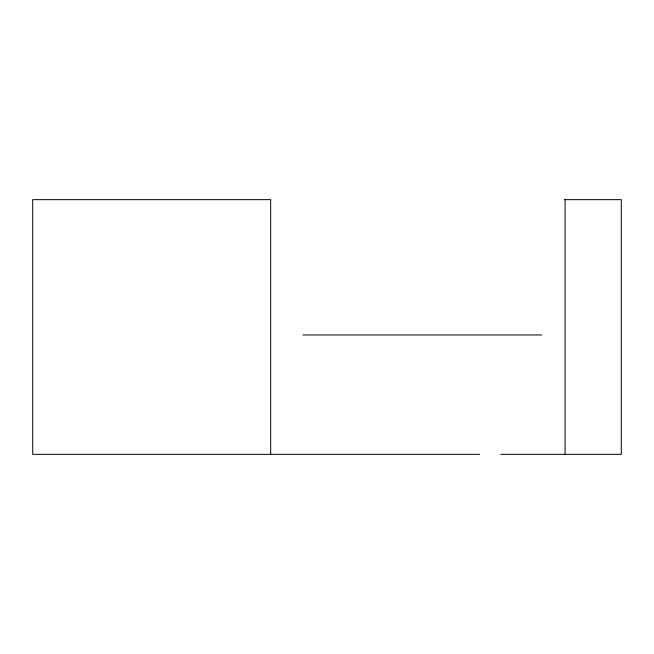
<?xml version="1.0" encoding="UTF-8"?>
<svg xmlns="http://www.w3.org/2000/svg" width="654" height="654" viewBox="0 0 654 654"><rect width="100%" height="100%" fill="white"/><g stroke="black" fill="none" stroke-linecap="round" stroke-linejoin="round"><path stroke-width="0.98" d="M564.467 199.65L621.3 199.65L621.3 454.35L500.743 454.35M302.925 334.962L541.708 334.962M479.619 454.35L32.7 454.35L32.7 199.65L270.682 199.65L270.682 454.35M565.081 199.65L565.081 454.35"/></g></svg>
